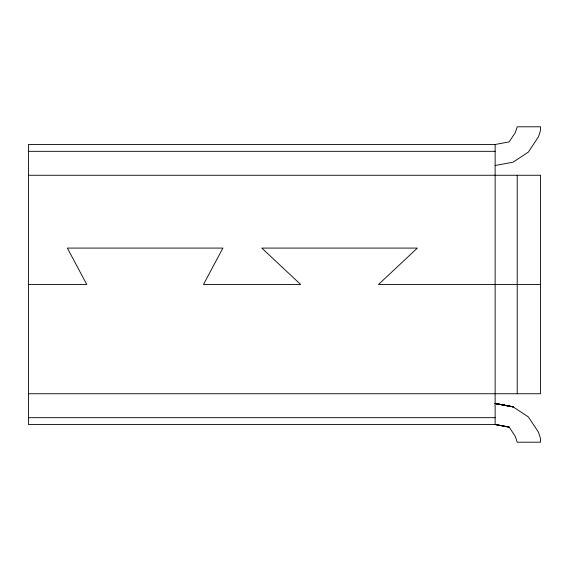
<?xml version="1.0" encoding="UTF-8"?>
<svg xmlns="http://www.w3.org/2000/svg" width="569" height="569" viewBox="0 0 569 569"><rect width="100%" height="100%" fill="white"/><g stroke="black" fill="none" stroke-linecap="round" stroke-linejoin="round"><path stroke-width="0.85" d="M495.137 403.506L513.124 406.842L495.137 403.478L513.124 406.842L528.373 416.942L538.466 432.191L540.379 438.016L540.55 442.205L517.214 442.205L515.301 436.373L509.17 427.113L495.137 424.51L28.45 424.51L28.45 144.49L495.137 144.49L509.17 141.887L515.301 132.627L517.214 126.795L540.55 126.795L540.379 130.984L538.466 136.809L528.373 152.058L513.124 162.158L495.137 165.494M28.45 151.326L495.137 151.326M28.45 175.259L540.55 175.259L540.55 393.741L28.45 393.741M28.45 284.5L86.787 284.5L67.341 248.084L222.906 248.084L203.46 284.5L300.688 284.5L261.797 248.084L417.354 248.084L378.463 284.5L540.55 284.5M28.45 417.674L495.137 417.674M495.137 424.481L509.17 427.113L495.137 424.495L495.137 144.49M517.214 175.259L517.214 393.741M513.124 406.842L495.137 403.492L513.124 406.842"/></g></svg>
